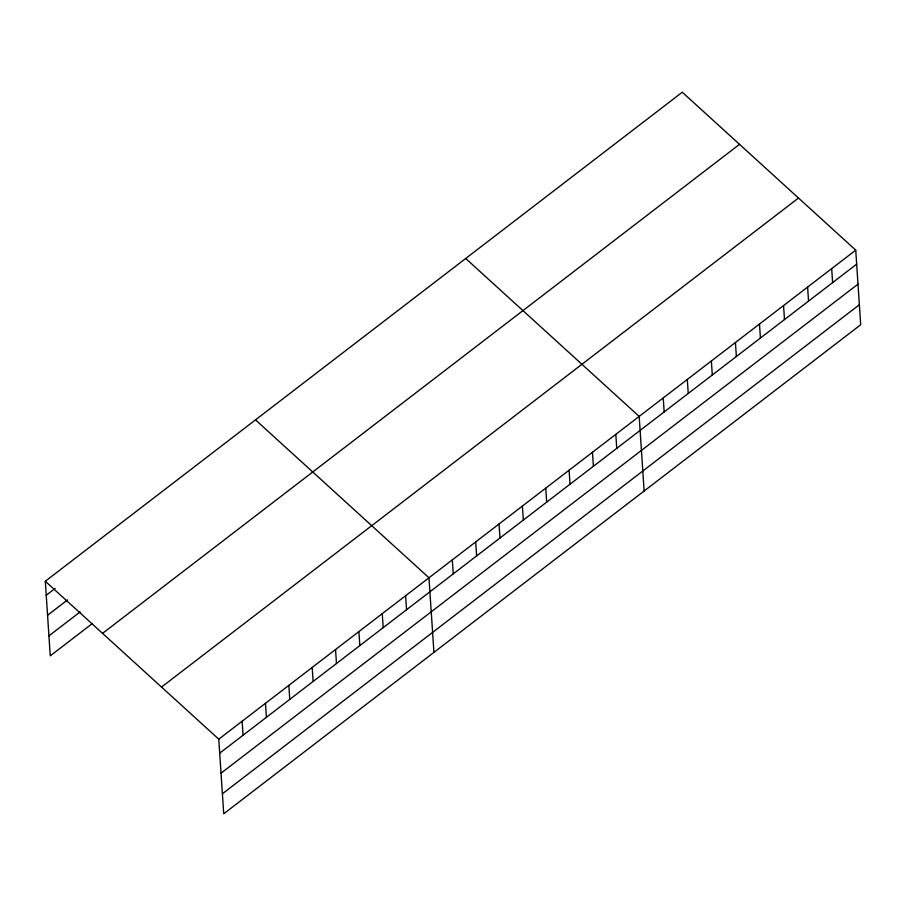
<?xml version="1.0" encoding="UTF-8"?>
<svg xmlns="http://www.w3.org/2000/svg" width="906" height="906" viewBox="0 0 906 906"><rect width="100%" height="100%" fill="white"/><g stroke="black" fill="none" stroke-linecap="round" stroke-linejoin="round"><path stroke-width="1.36" d="M45.3 581.256L682.275 92.219L855.74 250.147L860.7 324.744L223.725 813.781L218.765 739.171L45.3 581.256L50.26 655.853L92.514 623.407M46.229 595.265L55.13 588.436M47.554 615.265L67.576 599.885M48.924 635.865L80.068 611.958M102.548 633.373L739.523 144.337M161.528 687.065L798.503 198.029M218.765 739.171L855.74 250.147M219.694 753.18L856.68 264.144M221.03 773.18L858.005 284.144M222.4 793.781L859.375 304.744M465.707 258.493L639.172 416.409L644.132 491.018M255.503 419.874L428.968 577.79L433.929 652.399M831.685 268.618L832.614 282.627M807.62 287.089L808.548 301.098M783.554 305.56L784.483 319.569M759.488 324.042L760.417 338.051M735.423 342.513L736.363 356.522M711.369 360.984L712.297 374.993M687.303 379.467L688.232 393.464M663.237 397.938L664.166 411.947M615.82 434.348L616.748 448.345M592.456 452.275L593.396 466.284M569.104 470.203L570.033 484.212M545.752 488.141L546.68 502.139M522.388 506.069L523.328 520.078M499.036 523.996L499.965 538.005M475.684 541.935L476.613 555.933M452.32 559.863L453.26 573.872M405.616 595.729L406.545 609.727M382.264 613.656L383.193 627.665M358.901 631.584L359.829 645.593M335.548 649.523L336.477 663.52M312.196 667.45L313.125 681.459M288.833 685.378L289.761 699.387M265.481 703.316L266.409 717.326M242.129 721.244L243.057 735.253"/></g></svg>
